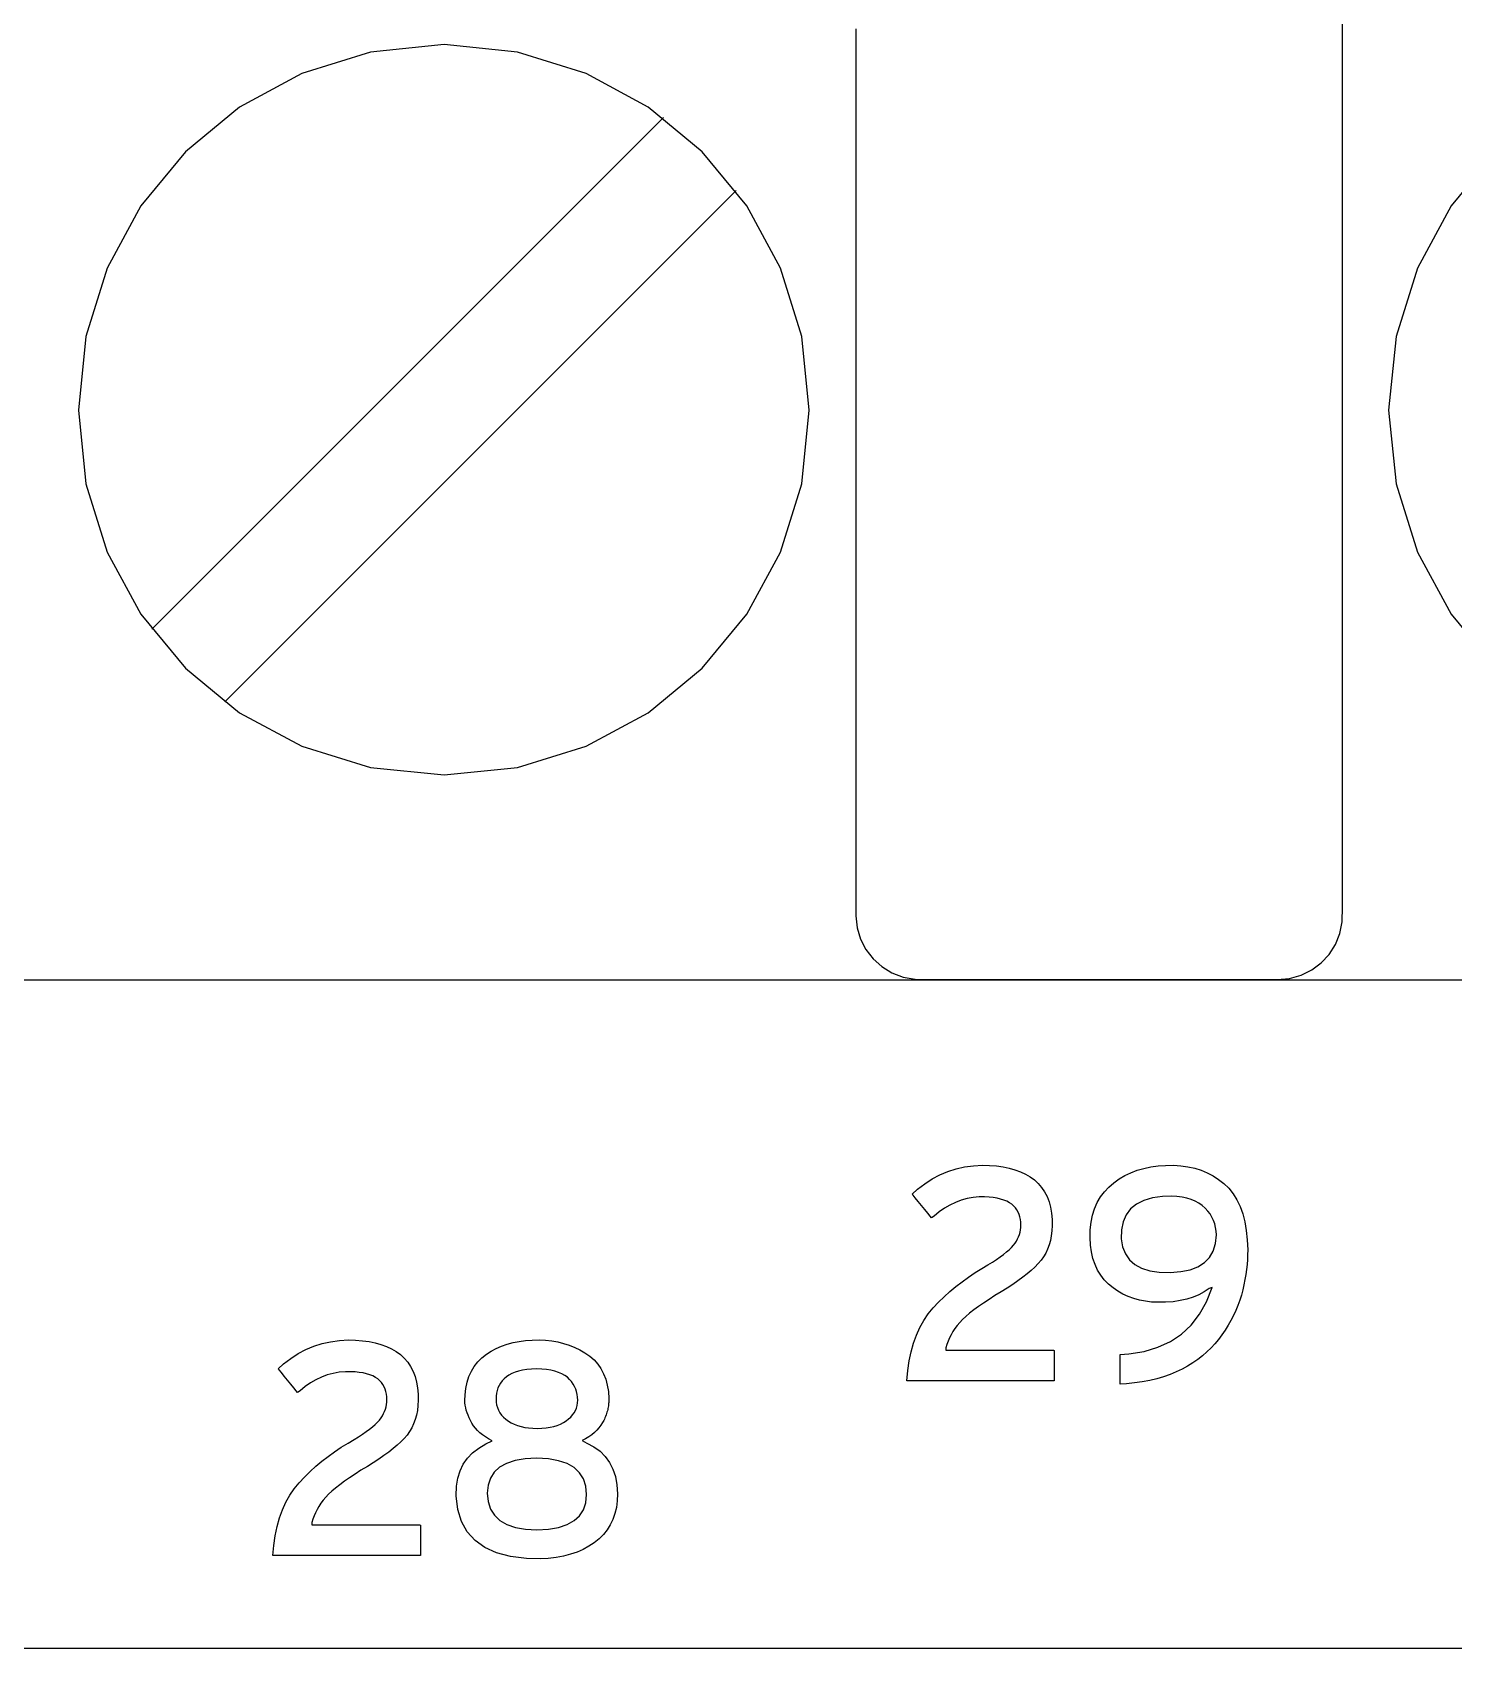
# Model space of a CAD drawing. Extents: x 1 to 47.7, y 0.2 to 35.
# Drawn here: x 35.483 to 36.133, y 8.915 to 9.655 of the extents above; entities that cross this region are included whole.
import ezdxf

# ---------------------------------------------------------------- set-up
doc = ezdxf.new("R2010")
doc.units = 0
doc.header["$MEASUREMENT"] = 0
for name, color, linetype in [('7_1__EMPTY_IO_BOARD_POSITI', 7, 'CONTINUOUS'), ('7_2___8__INDEPENDENT_INPUT', 7, 'CONTINUOUS'), ('7_3___8__OPTOISO_INDEPENDE', 7, 'CONTINUOUS'), ('7_4___24__OPTOISO_INDEPEND', 7, 'CONTINUOUS'), ('7_5___8__INDEPENDENT_INPUT', 7, 'CONTINUOUS'), ('7_6____8__INDEPENDENT_INPU', 7, 'CONTINUOUS'), ('7_7____8__OPTOISO_INDEPEND', 7, 'CONTINUOUS'), ('7_8____8__OPTOISO_INDEPEND', 7, 'CONTINUOUS'), ('8_0_____DWG', 7, 'CONTINUOUS')]:
    doc.layers.add(name, color=color, linetype=linetype)

msp = doc.modelspace()

# ---------------------------------------------------------------- linework, layer by layer
at = {"layer": '7_1__EMPTY_IO_BOARD_POSITI'}
msp.add_lwpolyline([(36.17582, 9.22102), (36.08834, 9.22102), (35.9988, 9.22102), (35.90736, 9.22102), (35.71939, 9.22102), (35.52564, 9.22102), (35.32735, 9.22102), (35.12573, 9.22102), (34.71743, 9.22102), (34.31052, 9.22102)], dxfattribs=at)
at = {"layer": '7_2___8__INDEPENDENT_INPUT'}
for points in [[(35.85968, 9.65668), (35.85968, 9.62695), (35.85968, 9.57518), (35.85968, 9.50938), (35.85968, 9.43756), (35.85968, 9.36775), (35.85968, 9.30796), (35.85968, 9.26621), (35.85968, 9.25051), (35.86022, 9.24495), (35.86178, 9.23974), (35.86425, 9.23499), (35.86754, 9.23078), (35.87154, 9.22722), (35.87615, 9.22441), (35.88127, 9.22243), (35.8868, 9.2214), (35.89131, 9.22127), (35.90311, 9.22127), (35.92366, 9.22127), (35.94978, 9.22127), (35.97829, 9.22127), (36.006, 9.22127), (36.02974, 9.22127), (36.04631, 9.22127), (36.05254, 9.22127), (36.05824, 9.22179), (36.06358, 9.22331), (36.06845, 9.22571), (36.07277, 9.22891), (36.07642, 9.23281), (36.07931, 9.2373), (36.08133, 9.24229), (36.08239, 9.24769), (36.08253, 9.2546), (36.08253, 9.28433), (36.08253, 9.3361), (36.08253, 9.4019), (36.08253, 9.47372), (36.08253, 9.54353), (36.08253, 9.60332), (36.08253, 9.64507), (36.08253, 9.66077)], [(35.53723, 9.38183), (35.7715, 9.6161)], [(36.15267, 9.60042), (36.13223, 9.57563), (36.1168, 9.54718), (36.10705, 9.51577), (36.10365, 9.48206), (36.10705, 9.44838), (36.1168, 9.41701), (36.13223, 9.38863), (36.15267, 9.36391)], [(35.57065, 9.34841), (35.80492, 9.58268)], [(34.4885, 9.22109), (34.7798, 9.22109), (35.07111, 9.22109), (35.35886, 9.22109), (35.50028, 9.22109), (35.63948, 9.22109), (35.776, 9.22109), (35.90941, 9.22109), (36.03925, 9.22109), (36.16509, 9.22109)]]:
    msp.add_lwpolyline(points, dxfattribs=at)
msp.add_lwpolyline([(35.50365, 9.48206), (35.50705, 9.44838), (35.5168, 9.41701), (35.53223, 9.38863), (35.55267, 9.36391), (35.57745, 9.34351), (35.60589, 9.32811), (35.63732, 9.31838), (35.67107, 9.31499), (35.70477, 9.31838), (35.73616, 9.32811), (35.76457, 9.34351), (35.78933, 9.36391), (35.80976, 9.38863), (35.82519, 9.41701), (35.83494, 9.44838), (35.83834, 9.48206), (35.83494, 9.51577), (35.82519, 9.54718), (35.80976, 9.57563), (35.78933, 9.60042), (35.76457, 9.62088), (35.73616, 9.63634), (35.70477, 9.64611), (35.67107, 9.64952), (35.63732, 9.64611), (35.60589, 9.63634), (35.57745, 9.62088), (35.55267, 9.60042), (35.53223, 9.57563), (35.5168, 9.54718), (35.50705, 9.51577)], close=True, dxfattribs=at)
at = {"layer": '7_3___8__OPTOISO_INDEPENDE'}
for points in [[(35.85968, 9.65668), (35.85968, 9.62695), (35.85968, 9.57518), (35.85968, 9.50938), (35.85968, 9.43756), (35.85968, 9.36775), (35.85968, 9.30796), (35.85968, 9.26621), (35.85968, 9.25051), (35.86022, 9.24495), (35.86178, 9.23974), (35.86425, 9.23499), (35.86754, 9.23078), (35.87154, 9.22722), (35.87615, 9.22441), (35.88127, 9.22243), (35.8868, 9.2214), (35.89131, 9.22127), (35.90311, 9.22127), (35.92366, 9.22127), (35.94978, 9.22127), (35.97829, 9.22127), (36.006, 9.22127), (36.02974, 9.22127), (36.04631, 9.22127), (36.05254, 9.22127), (36.05824, 9.22179), (36.06358, 9.22331), (36.06845, 9.22571), (36.07277, 9.22891), (36.07642, 9.23281), (36.07931, 9.2373), (36.08133, 9.24229), (36.08239, 9.24769), (36.08253, 9.2546), (36.08253, 9.28433), (36.08253, 9.3361), (36.08253, 9.4019), (36.08253, 9.47372), (36.08253, 9.54353), (36.08253, 9.60332), (36.08253, 9.64507), (36.08253, 9.66077)], [(35.53723, 9.38183), (35.7715, 9.6161)], [(36.15267, 9.60042), (36.13223, 9.57563), (36.1168, 9.54718), (36.10705, 9.51577), (36.10365, 9.48206), (36.10705, 9.44838), (36.1168, 9.41701), (36.13223, 9.38863), (36.15267, 9.36391)], [(35.57065, 9.34841), (35.80492, 9.58268)], [(34.4885, 9.22109), (34.7798, 9.22109), (35.07111, 9.22109), (35.35886, 9.22109), (35.50028, 9.22109), (35.63948, 9.22109), (35.776, 9.22109), (35.90941, 9.22109), (36.03925, 9.22109), (36.16509, 9.22109)]]:
    msp.add_lwpolyline(points, dxfattribs=at)
msp.add_lwpolyline([(35.50365, 9.48206), (35.50705, 9.44838), (35.5168, 9.41701), (35.53223, 9.38863), (35.55267, 9.36391), (35.57745, 9.34351), (35.60589, 9.32811), (35.63732, 9.31838), (35.67107, 9.31499), (35.70477, 9.31838), (35.73616, 9.32811), (35.76457, 9.34351), (35.78933, 9.36391), (35.80976, 9.38863), (35.82519, 9.41701), (35.83494, 9.44838), (35.83834, 9.48206), (35.83494, 9.51577), (35.82519, 9.54718), (35.80976, 9.57563), (35.78933, 9.60042), (35.76457, 9.62088), (35.73616, 9.63634), (35.70477, 9.64611), (35.67107, 9.64952), (35.63732, 9.64611), (35.60589, 9.63634), (35.57745, 9.62088), (35.55267, 9.60042), (35.53223, 9.57563), (35.5168, 9.54718), (35.50705, 9.51577)], close=True, dxfattribs=at)
at = {"layer": '7_4___24__OPTOISO_INDEPEND'}
for points in [[(35.85968, 9.65668), (35.85968, 9.62695), (35.85968, 9.57518), (35.85968, 9.50938), (35.85968, 9.43756), (35.85968, 9.36775), (35.85968, 9.30796), (35.85968, 9.26621), (35.85968, 9.25051), (35.86022, 9.24495), (35.86178, 9.23974), (35.86425, 9.23499), (35.86754, 9.23078), (35.87154, 9.22722), (35.87615, 9.22441), (35.88127, 9.22243), (35.8868, 9.2214), (35.89131, 9.22127), (35.90311, 9.22127), (35.92366, 9.22127), (35.94978, 9.22127), (35.97829, 9.22127), (36.006, 9.22127), (36.02974, 9.22127), (36.04631, 9.22127), (36.05254, 9.22127), (36.05824, 9.22179), (36.06358, 9.22331), (36.06845, 9.22571), (36.07277, 9.22891), (36.07642, 9.23281), (36.07931, 9.2373), (36.08133, 9.24229), (36.08239, 9.24769), (36.08253, 9.2546), (36.08253, 9.28433), (36.08253, 9.3361), (36.08253, 9.4019), (36.08253, 9.47372), (36.08253, 9.54353), (36.08253, 9.60332), (36.08253, 9.64507), (36.08253, 9.66077)], [(35.53723, 9.38183), (35.7715, 9.6161)], [(36.15267, 9.60042), (36.13223, 9.57563), (36.1168, 9.54718), (36.10705, 9.51577), (36.10365, 9.48206), (36.10705, 9.44838), (36.1168, 9.41701), (36.13223, 9.38863), (36.15267, 9.36391)], [(35.57065, 9.34841), (35.80492, 9.58268)], [(34.4885, 9.22109), (34.7798, 9.22109), (35.07111, 9.22109), (35.35886, 9.22109), (35.50028, 9.22109), (35.63948, 9.22109), (35.776, 9.22109), (35.90941, 9.22109), (36.03925, 9.22109), (36.16509, 9.22109)]]:
    msp.add_lwpolyline(points, dxfattribs=at)
msp.add_lwpolyline([(35.50365, 9.48206), (35.50705, 9.44838), (35.5168, 9.41701), (35.53223, 9.38863), (35.55267, 9.36391), (35.57745, 9.34351), (35.60589, 9.32811), (35.63732, 9.31838), (35.67107, 9.31499), (35.70477, 9.31838), (35.73616, 9.32811), (35.76457, 9.34351), (35.78933, 9.36391), (35.80976, 9.38863), (35.82519, 9.41701), (35.83494, 9.44838), (35.83834, 9.48206), (35.83494, 9.51577), (35.82519, 9.54718), (35.80976, 9.57563), (35.78933, 9.60042), (35.76457, 9.62088), (35.73616, 9.63634), (35.70477, 9.64611), (35.67107, 9.64952), (35.63732, 9.64611), (35.60589, 9.63634), (35.57745, 9.62088), (35.55267, 9.60042), (35.53223, 9.57563), (35.5168, 9.54718), (35.50705, 9.51577)], close=True, dxfattribs=at)
at = {"layer": '7_5___8__INDEPENDENT_INPUT'}
for points in [[(35.85968, 9.65668), (35.85968, 9.62695), (35.85968, 9.57518), (35.85968, 9.50938), (35.85968, 9.43756), (35.85968, 9.36775), (35.85968, 9.30796), (35.85968, 9.26621), (35.85968, 9.25051), (35.86022, 9.24495), (35.86178, 9.23974), (35.86425, 9.23499), (35.86754, 9.23078), (35.87154, 9.22722), (35.87615, 9.22441), (35.88127, 9.22243), (35.8868, 9.2214), (35.89131, 9.22127), (35.90311, 9.22127), (35.92366, 9.22127), (35.94978, 9.22127), (35.97829, 9.22127), (36.006, 9.22127), (36.02974, 9.22127), (36.04631, 9.22127), (36.05254, 9.22127), (36.05824, 9.22179), (36.06358, 9.22331), (36.06845, 9.22571), (36.07277, 9.22891), (36.07642, 9.23281), (36.07931, 9.2373), (36.08133, 9.24229), (36.08239, 9.24769), (36.08253, 9.2546), (36.08253, 9.28433), (36.08253, 9.3361), (36.08253, 9.4019), (36.08253, 9.47372), (36.08253, 9.54353), (36.08253, 9.60332), (36.08253, 9.64507), (36.08253, 9.66077)], [(35.53723, 9.38183), (35.7715, 9.6161)], [(36.15267, 9.60042), (36.13223, 9.57563), (36.1168, 9.54718), (36.10705, 9.51577), (36.10365, 9.48206), (36.10705, 9.44838), (36.1168, 9.41701), (36.13223, 9.38863), (36.15267, 9.36391)], [(35.57065, 9.34841), (35.80492, 9.58268)], [(34.4885, 9.22109), (34.7798, 9.22109), (35.07111, 9.22109), (35.35886, 9.22109), (35.50028, 9.22109), (35.63948, 9.22109), (35.776, 9.22109), (35.90941, 9.22109), (36.03925, 9.22109), (36.16509, 9.22109)]]:
    msp.add_lwpolyline(points, dxfattribs=at)
msp.add_lwpolyline([(35.50365, 9.48206), (35.50705, 9.44838), (35.5168, 9.41701), (35.53223, 9.38863), (35.55267, 9.36391), (35.57745, 9.34351), (35.60589, 9.32811), (35.63732, 9.31838), (35.67107, 9.31499), (35.70477, 9.31838), (35.73616, 9.32811), (35.76457, 9.34351), (35.78933, 9.36391), (35.80976, 9.38863), (35.82519, 9.41701), (35.83494, 9.44838), (35.83834, 9.48206), (35.83494, 9.51577), (35.82519, 9.54718), (35.80976, 9.57563), (35.78933, 9.60042), (35.76457, 9.62088), (35.73616, 9.63634), (35.70477, 9.64611), (35.67107, 9.64952), (35.63732, 9.64611), (35.60589, 9.63634), (35.57745, 9.62088), (35.55267, 9.60042), (35.53223, 9.57563), (35.5168, 9.54718), (35.50705, 9.51577)], close=True, dxfattribs=at)
at = {"layer": '7_6____8__INDEPENDENT_INPU'}
for points in [[(35.85968, 9.65668), (35.85968, 9.62695), (35.85968, 9.57518), (35.85968, 9.50938), (35.85968, 9.43756), (35.85968, 9.36775), (35.85968, 9.30796), (35.85968, 9.26621), (35.85968, 9.25051), (35.86022, 9.24495), (35.86178, 9.23974), (35.86425, 9.23499), (35.86754, 9.23078), (35.87154, 9.22722), (35.87615, 9.22441), (35.88127, 9.22243), (35.8868, 9.2214), (35.89131, 9.22127), (35.90311, 9.22127), (35.92366, 9.22127), (35.94978, 9.22127), (35.97829, 9.22127), (36.006, 9.22127), (36.02974, 9.22127), (36.04631, 9.22127), (36.05254, 9.22127), (36.05824, 9.22179), (36.06358, 9.22331), (36.06845, 9.22571), (36.07277, 9.22891), (36.07642, 9.23281), (36.07931, 9.2373), (36.08133, 9.24229), (36.08239, 9.24769), (36.08253, 9.2546), (36.08253, 9.28433), (36.08253, 9.3361), (36.08253, 9.4019), (36.08253, 9.47372), (36.08253, 9.54353), (36.08253, 9.60332), (36.08253, 9.64507), (36.08253, 9.66077)], [(35.53723, 9.38183), (35.7715, 9.6161)], [(36.15267, 9.60042), (36.13223, 9.57563), (36.1168, 9.54718), (36.10705, 9.51577), (36.10365, 9.48206), (36.10705, 9.44838), (36.1168, 9.41701), (36.13223, 9.38863), (36.15267, 9.36391)], [(35.57065, 9.34841), (35.80492, 9.58268)], [(34.4885, 9.22109), (34.7798, 9.22109), (35.07111, 9.22109), (35.35886, 9.22109), (35.50028, 9.22109), (35.63948, 9.22109), (35.776, 9.22109), (35.90941, 9.22109), (36.03925, 9.22109), (36.16509, 9.22109)]]:
    msp.add_lwpolyline(points, dxfattribs=at)
msp.add_lwpolyline([(35.50365, 9.48206), (35.50705, 9.44838), (35.5168, 9.41701), (35.53223, 9.38863), (35.55267, 9.36391), (35.57745, 9.34351), (35.60589, 9.32811), (35.63732, 9.31838), (35.67107, 9.31499), (35.70477, 9.31838), (35.73616, 9.32811), (35.76457, 9.34351), (35.78933, 9.36391), (35.80976, 9.38863), (35.82519, 9.41701), (35.83494, 9.44838), (35.83834, 9.48206), (35.83494, 9.51577), (35.82519, 9.54718), (35.80976, 9.57563), (35.78933, 9.60042), (35.76457, 9.62088), (35.73616, 9.63634), (35.70477, 9.64611), (35.67107, 9.64952), (35.63732, 9.64611), (35.60589, 9.63634), (35.57745, 9.62088), (35.55267, 9.60042), (35.53223, 9.57563), (35.5168, 9.54718), (35.50705, 9.51577)], close=True, dxfattribs=at)
at = {"layer": '7_7____8__OPTOISO_INDEPEND'}
for points in [[(35.85968, 9.65668), (35.85968, 9.62695), (35.85968, 9.57518), (35.85968, 9.50938), (35.85968, 9.43756), (35.85968, 9.36775), (35.85968, 9.30796), (35.85968, 9.26621), (35.85968, 9.25051), (35.86022, 9.24495), (35.86178, 9.23974), (35.86425, 9.23499), (35.86754, 9.23078), (35.87154, 9.22722), (35.87615, 9.22441), (35.88127, 9.22243), (35.8868, 9.2214), (35.89131, 9.22127), (35.90311, 9.22127), (35.92366, 9.22127), (35.94978, 9.22127), (35.97829, 9.22127), (36.006, 9.22127), (36.02974, 9.22127), (36.04631, 9.22127), (36.05254, 9.22127), (36.05824, 9.22179), (36.06358, 9.22331), (36.06845, 9.22571), (36.07277, 9.22891), (36.07642, 9.23281), (36.07931, 9.2373), (36.08133, 9.24229), (36.08239, 9.24769), (36.08253, 9.2546), (36.08253, 9.28433), (36.08253, 9.3361), (36.08253, 9.4019), (36.08253, 9.47372), (36.08253, 9.54353), (36.08253, 9.60332), (36.08253, 9.64507), (36.08253, 9.66077)], [(35.53723, 9.38183), (35.7715, 9.6161)], [(36.15267, 9.60042), (36.13223, 9.57563), (36.1168, 9.54718), (36.10705, 9.51577), (36.10365, 9.48206), (36.10705, 9.44838), (36.1168, 9.41701), (36.13223, 9.38863), (36.15267, 9.36391)], [(35.57065, 9.34841), (35.80492, 9.58268)], [(34.4885, 9.22109), (34.7798, 9.22109), (35.07111, 9.22109), (35.35886, 9.22109), (35.50028, 9.22109), (35.63948, 9.22109), (35.776, 9.22109), (35.90941, 9.22109), (36.03925, 9.22109), (36.16509, 9.22109)]]:
    msp.add_lwpolyline(points, dxfattribs=at)
msp.add_lwpolyline([(35.50365, 9.48206), (35.50705, 9.44838), (35.5168, 9.41701), (35.53223, 9.38863), (35.55267, 9.36391), (35.57745, 9.34351), (35.60589, 9.32811), (35.63732, 9.31838), (35.67107, 9.31499), (35.70477, 9.31838), (35.73616, 9.32811), (35.76457, 9.34351), (35.78933, 9.36391), (35.80976, 9.38863), (35.82519, 9.41701), (35.83494, 9.44838), (35.83834, 9.48206), (35.83494, 9.51577), (35.82519, 9.54718), (35.80976, 9.57563), (35.78933, 9.60042), (35.76457, 9.62088), (35.73616, 9.63634), (35.70477, 9.64611), (35.67107, 9.64952), (35.63732, 9.64611), (35.60589, 9.63634), (35.57745, 9.62088), (35.55267, 9.60042), (35.53223, 9.57563), (35.5168, 9.54718), (35.50705, 9.51577)], close=True, dxfattribs=at)
at = {"layer": '7_8____8__OPTOISO_INDEPEND'}
for points in [[(35.85968, 9.65668), (35.85968, 9.62695), (35.85968, 9.57518), (35.85968, 9.50938), (35.85968, 9.43756), (35.85968, 9.36775), (35.85968, 9.30796), (35.85968, 9.26621), (35.85968, 9.25051), (35.86022, 9.24495), (35.86178, 9.23974), (35.86425, 9.23499), (35.86754, 9.23078), (35.87154, 9.22722), (35.87615, 9.22441), (35.88127, 9.22243), (35.8868, 9.2214), (35.89131, 9.22127), (35.90311, 9.22127), (35.92366, 9.22127), (35.94978, 9.22127), (35.97829, 9.22127), (36.006, 9.22127), (36.02974, 9.22127), (36.04631, 9.22127), (36.05254, 9.22127), (36.05824, 9.22179), (36.06358, 9.22331), (36.06845, 9.22571), (36.07277, 9.22891), (36.07642, 9.23281), (36.07931, 9.2373), (36.08133, 9.24229), (36.08239, 9.24769), (36.08253, 9.2546), (36.08253, 9.28433), (36.08253, 9.3361), (36.08253, 9.4019), (36.08253, 9.47372), (36.08253, 9.54353), (36.08253, 9.60332), (36.08253, 9.64507), (36.08253, 9.66077)], [(35.53723, 9.38183), (35.7715, 9.6161)], [(36.15267, 9.60042), (36.13223, 9.57563), (36.1168, 9.54718), (36.10705, 9.51577), (36.10365, 9.48206), (36.10705, 9.44838), (36.1168, 9.41701), (36.13223, 9.38863), (36.15267, 9.36391)], [(35.57065, 9.34841), (35.80492, 9.58268)], [(34.4885, 9.22109), (34.7798, 9.22109), (35.07111, 9.22109), (35.35886, 9.22109), (35.50028, 9.22109), (35.63948, 9.22109), (35.776, 9.22109), (35.90941, 9.22109), (36.03925, 9.22109), (36.16509, 9.22109)]]:
    msp.add_lwpolyline(points, dxfattribs=at)
msp.add_lwpolyline([(35.50365, 9.48206), (35.50705, 9.44838), (35.5168, 9.41701), (35.53223, 9.38863), (35.55267, 9.36391), (35.57745, 9.34351), (35.60589, 9.32811), (35.63732, 9.31838), (35.67107, 9.31499), (35.70477, 9.31838), (35.73616, 9.32811), (35.76457, 9.34351), (35.78933, 9.36391), (35.80976, 9.38863), (35.82519, 9.41701), (35.83494, 9.44838), (35.83834, 9.48206), (35.83494, 9.51577), (35.82519, 9.54718), (35.80976, 9.57563), (35.78933, 9.60042), (35.76457, 9.62088), (35.73616, 9.63634), (35.70477, 9.64611), (35.67107, 9.64952), (35.63732, 9.64611), (35.60589, 9.63634), (35.57745, 9.62088), (35.55267, 9.60042), (35.53223, 9.57563), (35.5168, 9.54718), (35.50705, 9.51577)], close=True, dxfattribs=at)
at = {"layer": '8_0_____DWG'}
for points in [[(35.88302, 9.03747), (35.88342, 9.04213), (35.88405, 9.04655), (35.88492, 9.05074), (35.88603, 9.05468), (35.88738, 9.05839), (35.88896, 9.06186), (35.89077, 9.06509), (35.89283, 9.06809), (35.89511, 9.07084), (35.89755, 9.07343), (35.90009, 9.07593), (35.90272, 9.07834), (35.90546, 9.08065), (35.9083, 9.08287), (35.91124, 9.085), (35.91428, 9.08703), (35.91743, 9.08897), (35.92017, 9.09058), (35.9222, 9.09184), (35.92407, 9.09306), (35.92578, 9.09424), (35.92732, 9.09538), (35.92871, 9.09648), (35.92993, 9.09754), (35.93099, 9.09855), (35.93189, 9.09953), (35.93261, 9.10049), (35.93321, 9.10147), (35.93374, 9.10247), (35.93419, 9.10348), (35.93456, 9.10451), (35.93485, 9.10556), (35.93506, 9.10663), (35.93519, 9.10772), (35.93523, 9.10882), (35.93519, 9.11012), (35.93505, 9.11139), (35.93479, 9.11258), (35.93444, 9.11371), (35.93397, 9.11477), (35.9334, 9.11576), (35.93273, 9.11668), (35.93195, 9.11754), (35.93106, 9.11833), (35.93, 9.11906), (35.9288, 9.11971), (35.92745, 9.12026), (35.92597, 9.12073), (35.92434, 9.1211), (35.92257, 9.12138), (35.92066, 9.12158), (35.91861, 9.12168), (35.91621, 9.12167), (35.91336, 9.12141), (35.91059, 9.12091), (35.90789, 9.12017), (35.90526, 9.1192), (35.9027, 9.11798), (35.90022, 9.11653), (35.89781, 9.11484), (35.89547, 9.11292), (35.89435, 9.11211), (35.8937, 9.11291), (35.8926, 9.11425), (35.89121, 9.11596), (35.88969, 9.11783), (35.88819, 9.11967), (35.88688, 9.12128), (35.88592, 9.12247), (35.88546, 9.12303), (35.88791, 9.12524), (35.8912, 9.12776), (35.8946, 9.12995), (35.89813, 9.13181), (35.90178, 9.13334), (35.90556, 9.13455), (35.90945, 9.13543), (35.91347, 9.13598), (35.91762, 9.13621), (35.92093, 9.13613), (35.92408, 9.13588), (35.92706, 9.13546), (35.92987, 9.13488), (35.93251, 9.13414), (35.93499, 9.13323), (35.9373, 9.13215), (35.93945, 9.13091), (35.94142, 9.12949), (35.9432, 9.12784), (35.94475, 9.12602), (35.94609, 9.12402), (35.94722, 9.12184), (35.94813, 9.11949), (35.94882, 9.11695), (35.94929, 9.11424), (35.94955, 9.11135), (35.94958, 9.10858), (35.94945, 9.10621), (35.94917, 9.10395), (35.94875, 9.1018), (35.94818, 9.09975), (35.94747, 9.09782), (35.94662, 9.09599), (35.94563, 9.09427), (35.94449, 9.09267), (35.94316, 9.09114), (35.94165, 9.0896), (35.93996, 9.08805), (35.93811, 9.08647), (35.93608, 9.08487), (35.93389, 9.08326), (35.93152, 9.08163), (35.92899, 9.07997), (35.92628, 9.0783), (35.92338, 9.07652), (35.92065, 9.07479), (35.91813, 9.07311), (35.91581, 9.07149), (35.91369, 9.06992), (35.91177, 9.0684), (35.91006, 9.06694), (35.90856, 9.06554), (35.90725, 9.06418), (35.90609, 9.06281), (35.90503, 9.06141), (35.90408, 9.05999), (35.90324, 9.05856), (35.9025, 9.0571), (35.90187, 9.05562), (35.90134, 9.05412), (35.90091, 9.05259), (35.9009, 9.05157), (35.90379, 9.05157), (35.90939, 9.05157), (35.9168, 9.05157), (35.92515, 9.05157), (35.93354, 9.05157), (35.9411, 9.05157), (35.94694, 9.05157), (35.95018, 9.05157), (35.95055, 9.05141), (35.95055, 9.0504), (35.95055, 9.04868), (35.95055, 9.0465), (35.95055, 9.04412), (35.95055, 9.04177), (35.95055, 9.03972), (35.95055, 9.03821), (35.95055, 9.0375), (35.94905, 9.03747), (35.94336, 9.03747), (35.93454, 9.03747), (35.92379, 9.03747), (35.91231, 9.03747), (35.90129, 9.03747), (35.89194, 9.03747), (35.88545, 9.03747)], [(36.03912, 9.09745), (36.03908, 9.09523), (36.03897, 9.09298), (36.0388, 9.09072), (36.03855, 9.08844), (36.03823, 9.08613), (36.03784, 9.08381), (36.03738, 9.08147), (36.03684, 9.07911), (36.03622, 9.07672), (36.03545, 9.07435), (36.03459, 9.072), (36.03362, 9.06968), (36.03256, 9.0674), (36.03139, 9.06514), (36.03013, 9.06292), (36.02876, 9.06072), (36.0273, 9.05856), (36.02575, 9.05645), (36.0241, 9.05445), (36.02232, 9.05253), (36.02042, 9.0507), (36.0184, 9.04896), (36.01625, 9.0473), (36.01397, 9.04573), (36.01157, 9.04425), (36.00904, 9.04286), (36.00636, 9.04155), (36.00353, 9.04037), (36.00057, 9.03932), (35.99746, 9.03841), (35.99422, 9.03763), (35.99084, 9.03699), (35.98731, 9.03648), (35.98365, 9.03611), (35.98074, 9.03594), (35.98074, 9.03665), (35.98074, 9.03815), (35.98074, 9.04018), (35.98074, 9.04248), (35.98074, 9.04482), (35.98074, 9.04693), (35.98074, 9.04857), (35.98074, 9.04949), (35.98474, 9.04987), (35.99168, 9.05097), (35.998, 9.05283), (36.0037, 9.05546), (36.00878, 9.05886), (36.01324, 9.06303), (36.01708, 9.06797), (36.0203, 9.07368), (36.0229, 9.08015), (36.02148, 9.07975), (36.0192, 9.07821), (36.01674, 9.07689), (36.01409, 9.07577), (36.01124, 9.07488), (36.0082, 9.07419), (36.00496, 9.07372), (36.00153, 9.07347), (35.99802, 9.07342), (35.9951, 9.07355), (35.99227, 9.07388), (35.98955, 9.07441), (35.98693, 9.07514), (35.98441, 9.07606), (35.98199, 9.07719), (35.97967, 9.07852), (35.97745, 9.08004), (35.97533, 9.08177), (35.97344, 9.0837), (35.97178, 9.08584), (35.97036, 9.08819), (35.96919, 9.09074), (35.96826, 9.09351), (35.96757, 9.09648), (35.96712, 9.09966), (35.96692, 9.10305), (35.96701, 9.10664), (35.96739, 9.11007), (35.96805, 9.11329), (35.96899, 9.1163), (35.97021, 9.11909), (35.97171, 9.12167), (35.97348, 9.12404), (35.97553, 9.1262), (35.97786, 9.12815), (35.9803, 9.12991), (35.98289, 9.13146), (35.98562, 9.13279), (35.98851, 9.1339), (35.99154, 9.13479), (35.99472, 9.13547), (35.99805, 9.13593), (36.00152, 9.13617), (36.00508, 9.13619), (36.00848, 9.13598), (36.01174, 9.13553), (36.01485, 9.13484), (36.01781, 9.13391), (36.02062, 9.13275), (36.02329, 9.13134), (36.02581, 9.12969), (36.02818, 9.12781), (36.0304, 9.12565), (36.03239, 9.12318), (36.03412, 9.12041), (36.0356, 9.11734), (36.03682, 9.11397), (36.03778, 9.11029), (36.03848, 9.10631), (36.03893, 9.10203)], [(36.02475, 9.10427), (36.02467, 9.10604), (36.02443, 9.10775), (36.02403, 9.10939), (36.02347, 9.11096), (36.02275, 9.11246), (36.02187, 9.11389), (36.02083, 9.11525), (36.01963, 9.11655), (36.01827, 9.11776), (36.01674, 9.11883), (36.01506, 9.11974), (36.01322, 9.12051), (36.01121, 9.12113), (36.00905, 9.1216), (36.00673, 9.12192), (36.00424, 9.12209), (36.00011, 9.12196), (35.99547, 9.1213), (35.99148, 9.12013), (35.98814, 9.11844), (35.98545, 9.11625), (35.98341, 9.11355), (35.98201, 9.11034), (35.98127, 9.10661), (35.98121, 9.1025), (35.98183, 9.09878), (35.98308, 9.09557), (35.98494, 9.09287), (35.98743, 9.0907), (35.99054, 9.08903), (35.99427, 9.08788), (35.99862, 9.08724), (36.0036, 9.08711), (36.00847, 9.08747), (36.01271, 9.08834), (36.01631, 9.08972), (36.01927, 9.09161), (36.0216, 9.09401), (36.02329, 9.09692), (36.02434, 9.10034)], [(35.59268, 8.95744), (35.59308, 8.9621), (35.59372, 8.96652), (35.5946, 8.97071), (35.59571, 8.97465), (35.59705, 8.97836), (35.59863, 8.98183), (35.60044, 8.98506), (35.60249, 8.98806), (35.60478, 8.99081), (35.60721, 8.9934), (35.60975, 8.9959), (35.61239, 8.99831), (35.61513, 9.00062), (35.61797, 9.00284), (35.62092, 9.00497), (35.62396, 9.007), (35.6271, 9.00894), (35.62985, 9.01055), (35.63188, 9.01181), (35.63375, 9.01303), (35.63545, 9.01421), (35.637, 9.01535), (35.63838, 9.01645), (35.6396, 9.0175), (35.64066, 9.01852), (35.64156, 9.0195), (35.64227, 9.02046), (35.64288, 9.02144), (35.64341, 9.02244), (35.64386, 9.02345), (35.64423, 9.02448), (35.64451, 9.02553), (35.64472, 9.0266), (35.64485, 9.02768), (35.6449, 9.02879), (35.64486, 9.03009), (35.64471, 9.03136), (35.64446, 9.03255), (35.6441, 9.03368), (35.64364, 9.03474), (35.64307, 9.03573), (35.64239, 9.03665), (35.64161, 9.03751), (35.64072, 9.0383), (35.63966, 9.03903), (35.63846, 9.03968), (35.63712, 9.04023), (35.63563, 9.04069), (35.63401, 9.04107), (35.63224, 9.04135), (35.63033, 9.04155), (35.62829, 9.04165), (35.62588, 9.04164), (35.62303, 9.04138), (35.62026, 9.04088), (35.61756, 9.04014), (35.61493, 9.03917), (35.61237, 9.03795), (35.60989, 9.0365), (35.60747, 9.03481), (35.60513, 9.03289), (35.60401, 9.03208), (35.60337, 9.03287), (35.60227, 9.03422), (35.60088, 9.03593), (35.59936, 9.0378), (35.59787, 9.03964), (35.59656, 9.04125), (35.59559, 9.04244), (35.59514, 9.043), (35.59759, 9.04521), (35.60087, 9.04773), (35.60428, 9.04992), (35.6078, 9.05178), (35.61146, 9.05331), (35.61523, 9.05452), (35.61913, 9.0554), (35.62315, 9.05595), (35.62729, 9.05618), (35.6306, 9.0561), (35.63375, 9.05585), (35.63672, 9.05543), (35.63954, 9.05485), (35.64218, 9.05411), (35.64466, 9.0532), (35.64697, 9.05212), (35.64911, 9.05088), (35.65109, 9.04946), (35.65286, 9.04781), (35.65442, 9.04599), (35.65576, 9.04399), (35.65689, 9.04181), (35.6578, 9.03946), (35.65849, 9.03692), (35.65896, 9.03421), (35.65922, 9.03132), (35.65926, 9.02855), (35.65912, 9.02618), (35.65885, 9.02392), (35.65842, 9.02176), (35.65786, 9.01972), (35.65715, 9.01779), (35.6563, 9.01596), (35.6553, 9.01424), (35.65417, 9.01264), (35.65284, 9.01111), (35.65132, 9.00957), (35.64964, 9.00802), (35.64778, 9.00644), (35.64576, 9.00484), (35.64356, 9.00323), (35.64119, 9.00159), (35.63865, 8.99994), (35.63595, 8.99826), (35.63304, 8.99649), (35.63031, 8.99476), (35.62779, 8.99308), (35.62547, 8.99145), (35.62336, 8.98988), (35.62144, 8.98837), (35.61973, 8.98691), (35.61822, 8.9855), (35.61692, 8.98414), (35.61576, 8.98277), (35.6147, 8.98138), (35.61375, 8.97996), (35.61291, 8.97853), (35.61217, 8.97707), (35.61153, 8.97559), (35.61101, 8.97409), (35.61059, 8.97257), (35.61058, 8.97154), (35.61347, 8.97154), (35.61906, 8.97154), (35.62647, 8.97154), (35.63482, 8.97154), (35.64322, 8.97154), (35.65078, 8.97154), (35.65662, 8.97154), (35.65985, 8.97154), (35.66022, 8.97138), (35.66022, 8.97037), (35.66022, 8.96865), (35.66022, 8.96648), (35.66022, 8.96409), (35.66022, 8.96175), (35.66022, 8.95969), (35.66022, 8.95818), (35.66022, 8.95746), (35.65873, 8.95744), (35.65303, 8.95744), (35.64421, 8.95744), (35.63346, 8.95744), (35.62197, 8.95744), (35.61096, 8.95744), (35.6016, 8.95744), (35.59511, 8.95744)], [(35.75057, 8.98576), (35.75041, 8.98253), (35.74999, 8.97949), (35.74932, 8.97664), (35.74839, 8.97396), (35.7472, 8.97147), (35.74575, 8.96916), (35.74404, 8.96703), (35.74208, 8.96508), (35.73987, 8.9633), (35.73745, 8.96169), (35.73484, 8.96027), (35.73203, 8.95905), (35.72902, 8.95803), (35.72582, 8.9572), (35.72242, 8.95658), (35.71882, 8.95615), (35.71503, 8.95592), (35.70876, 8.95605), (35.70149, 8.95695), (35.69515, 8.95863), (35.68974, 8.96107), (35.68527, 8.96428), (35.68172, 8.96826), (35.6791, 8.97301), (35.67742, 8.97853), (35.67667, 8.98482), (35.6768, 8.98917), (35.67739, 8.99284), (35.67843, 8.99621), (35.6799, 8.99928), (35.68182, 9.00205), (35.68417, 9.00452), (35.68696, 9.00669), (35.69019, 9.00856), (35.69307, 9.01004), (35.6915, 9.01087), (35.69006, 9.01175), (35.68873, 9.01268), (35.68751, 9.01366), (35.68642, 9.0147), (35.68544, 9.01578), (35.68458, 9.01692), (35.68383, 9.01811), (35.68318, 9.01933), (35.68257, 9.02053), (35.68205, 9.02171), (35.68161, 9.02287), (35.68126, 9.02401), (35.68098, 9.02514), (35.68078, 9.02625), (35.68067, 9.02734), (35.68063, 9.02841), (35.68072, 9.03098), (35.68106, 9.03398), (35.68165, 9.0368), (35.6825, 9.03942), (35.68359, 9.04185), (35.68494, 9.04409), (35.68653, 9.04614), (35.68838, 9.048), (35.69048, 9.04967), (35.69267, 9.05108), (35.69498, 9.05231), (35.69742, 9.05338), (35.69998, 9.05427), (35.70266, 9.055), (35.70547, 9.05555), (35.70841, 9.05593), (35.71147, 9.05614), (35.71459, 9.05617), (35.71755, 9.05604), (35.72041, 9.05573), (35.72317, 9.05525), (35.72585, 9.0546), (35.72843, 9.05378), (35.73092, 9.05279), (35.73331, 9.05163), (35.73562, 9.05029), (35.7378, 9.04878), (35.73977, 9.04707), (35.74148, 9.04515), (35.74295, 9.04304), (35.74416, 9.04072), (35.74513, 9.0382), (35.74585, 9.03548), (35.74632, 9.03256), (35.74654, 9.02943), (35.74655, 9.02855), (35.74653, 9.02806), (35.7465, 9.02755), (35.74645, 9.02703), (35.74639, 9.0265), (35.74632, 9.02596), (35.74623, 9.02541), (35.74612, 9.02485), (35.74601, 9.02427), (35.74586, 9.02366), (35.74568, 9.02305), (35.74549, 9.02243), (35.74527, 9.02181), (35.74503, 9.02119), (35.74477, 9.02056), (35.74448, 9.01993), (35.74418, 9.01929), (35.74369, 9.01837), (35.74291, 9.01712), (35.74202, 9.01594), (35.74102, 9.01481), (35.73991, 9.01375), (35.73869, 9.01275), (35.73735, 9.01181), (35.73591, 9.01094), (35.73435, 9.01013), (35.73645, 9.00891), (35.73968, 9.00721), (35.7425, 9.00518), (35.74489, 9.0028), (35.74686, 9.00007), (35.74842, 8.99701), (35.74955, 8.9936), (35.75027, 8.98985)], [(35.73231, 9.02857), (35.73226, 9.02993), (35.73208, 9.03124), (35.73179, 9.0325), (35.73139, 9.03371), (35.73086, 9.03488), (35.73023, 9.036), (35.72947, 9.03708), (35.7286, 9.0381), (35.72758, 9.03908), (35.72638, 9.03994), (35.72502, 9.0407), (35.7235, 9.04134), (35.72182, 9.04188), (35.71997, 9.0423), (35.71797, 9.04261), (35.7158, 9.04281), (35.71347, 9.04289), (35.71117, 9.04281), (35.70903, 9.04262), (35.70706, 9.04233), (35.70524, 9.04194), (35.70359, 9.04144), (35.7021, 9.04083), (35.70077, 9.04013), (35.69961, 9.03932), (35.69859, 9.03841), (35.69769, 9.03744), (35.69692, 9.03641), (35.69627, 9.03533), (35.69574, 9.0342), (35.69534, 9.03301), (35.69506, 9.03177), (35.69491, 9.03047), (35.69488, 9.02912), (35.69495, 9.02774), (35.69516, 9.02642), (35.69552, 9.02517), (35.69601, 9.02399), (35.69665, 9.02286), (35.69743, 9.0218), (35.69836, 9.02081), (35.69942, 9.01988), (35.7006, 9.01901), (35.70188, 9.01823), (35.70326, 9.01755), (35.70475, 9.01698), (35.70633, 9.01652), (35.70803, 9.01615), (35.70982, 9.01589), (35.71173, 9.01574), (35.71373, 9.01569), (35.71582, 9.01574), (35.71779, 9.0159), (35.71963, 9.01617), (35.72135, 9.01655), (35.72295, 9.01703), (35.72443, 9.01762), (35.72578, 9.01832), (35.72702, 9.01913), (35.72813, 9.02), (35.72911, 9.02088), (35.72996, 9.02182), (35.73068, 9.02282), (35.73127, 9.02386), (35.73173, 9.02496), (35.73205, 9.02611), (35.73225, 9.02731)], [(35.73631, 8.98534), (35.73599, 8.98918), (35.73494, 8.99252), (35.73317, 8.99536), (35.73067, 8.9977), (35.72745, 8.99953), (35.72351, 9.00086), (35.71885, 9.00168), (35.71346, 9.002), (35.70817, 9.00169), (35.70358, 9.0009), (35.6997, 8.99963), (35.69652, 8.99787), (35.69405, 8.99563), (35.69229, 8.99291), (35.69123, 8.98971), (35.69088, 8.98603), (35.69129, 8.98213), (35.69239, 8.97875), (35.69419, 8.97588), (35.69668, 8.97352), (35.69987, 8.97166), (35.70375, 8.97032), (35.70833, 8.96949), (35.7136, 8.96917), (35.71892, 8.96951), (35.72354, 8.97033), (35.72744, 8.97163), (35.73064, 8.97341), (35.73312, 8.97567), (35.7349, 8.97842), (35.73596, 8.98164)]]:
    msp.add_lwpolyline(points, close=True, dxfattribs=at)
msp.add_lwpolyline([(37.67755, 8.91478), (37.49377, 8.91478), (37.30856, 8.91478), (37.12201, 8.91478), (36.93422, 8.91478), (36.74529, 8.91478), (36.55531, 8.91478), (36.36438, 8.91478), (36.17259, 8.91478), (35.98004, 8.91478), (35.78682, 8.91478), (35.39876, 8.91478), (35.00918, 8.91478), (34.61883, 8.91478), (34.22848, 8.91478)], dxfattribs=at)

doc.saveas('drawing.dxf')
